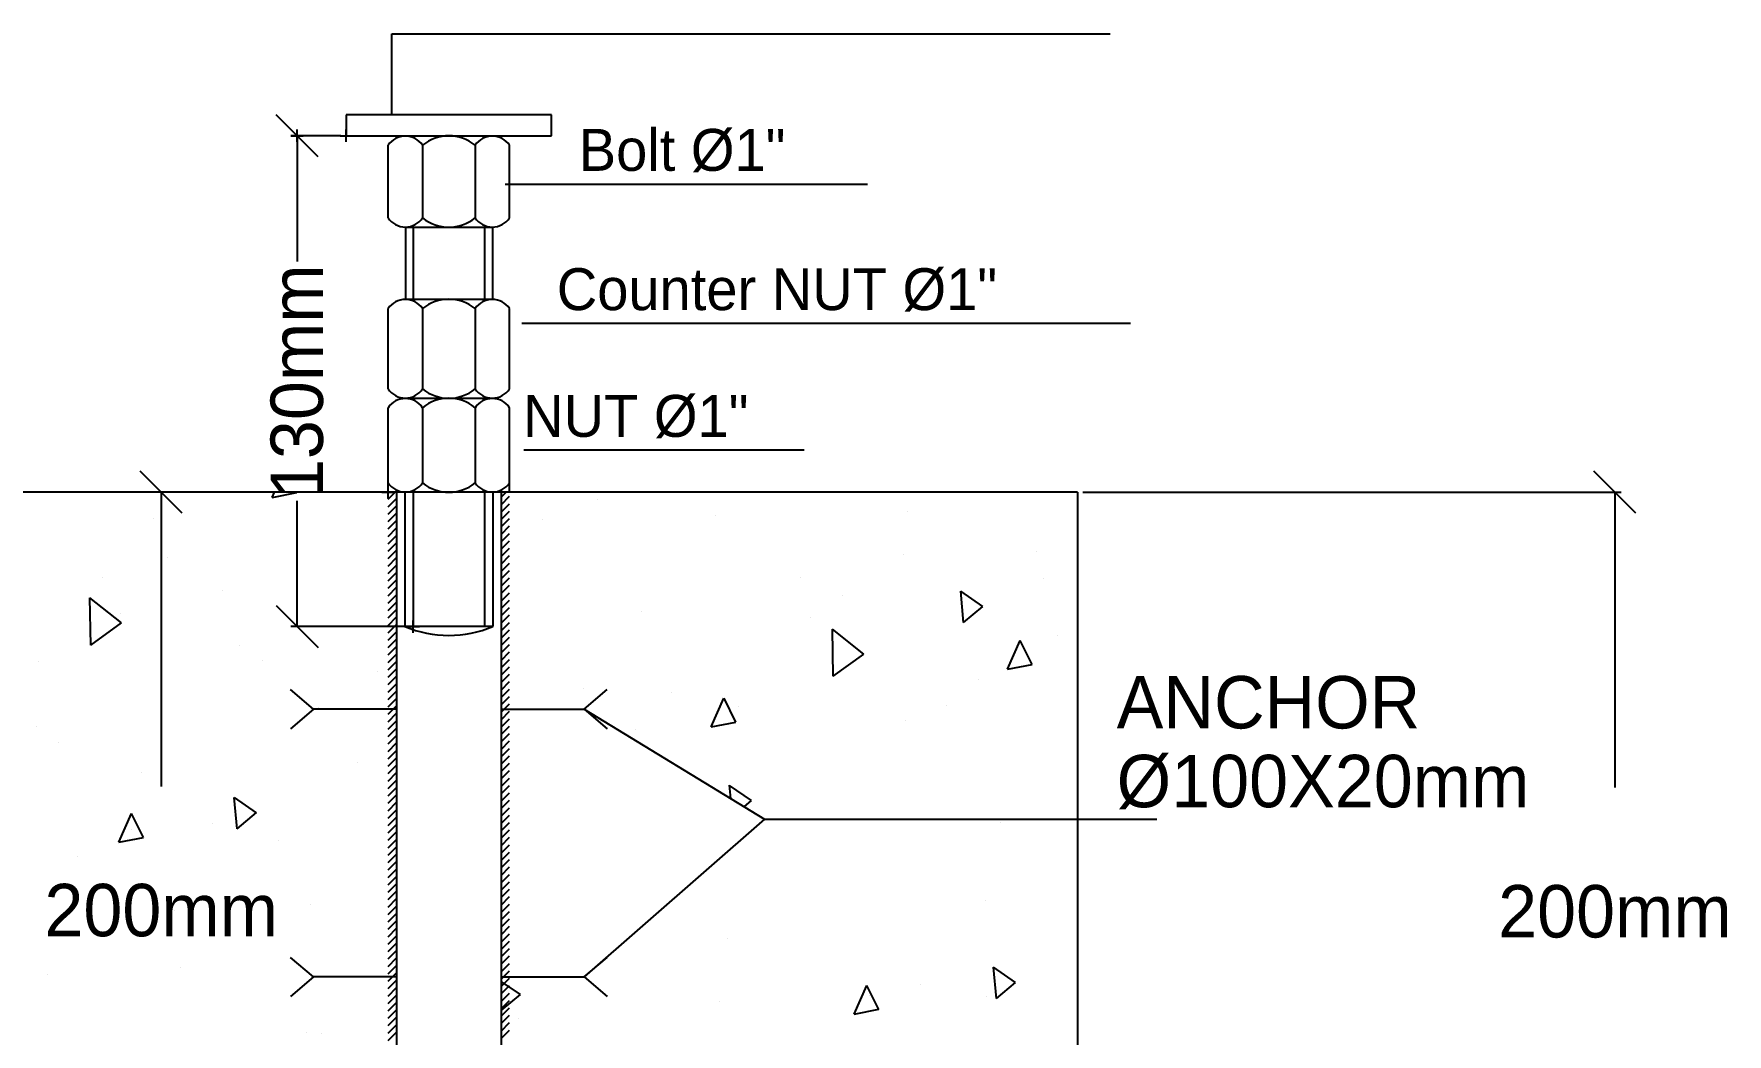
# Model space of a CAD drawing. Extents: x 152000 to 152174, y 158796 to 159332.
# Drawn here: x 152090.63 to 152098.86, y 158972.17 to 158977.03 of the extents above; entities that cross this region are included whole.
import ezdxf

# ---------------------------------------------------------------- set-up
doc = ezdxf.new("R2010")
doc.units = 0
doc.header["$LTSCALE"] = 3
doc.header["$MEASUREMENT"] = 0
doc.header["$PDMODE"] = 2
doc.header["$PDSIZE"] = 0.03
doc.layers.get('0').update_dxf_attribs({"linetype": 'CONTINUOUS'})
doc.layers.get('DEFPOINTS').update_dxf_attribs({"linetype": 'CONTINUOUS'})
for name, color, linetype in [('1', 7, 'CONTINUOUS'), ('MECNEK', 6, 'CONTINUOUS'), ('TEXT', 7, 'CONTINUOUS')]:
    doc.layers.add(name, color=color, linetype=linetype)

# ---------------------------------------------------------------- blocks, each defined once
blk = doc.blocks.new('_OBLIQUE')
at = {"color": 0, "linetype": 'ByBlock'}
blk.add_line((-0.5, -0.5), (0.5, 0.5), dxfattribs=at)

msp = doc.modelspace()

# ---------------------------------------------------------------- linework, layer by layer
at = {"color": 2}
for p, q in [((152092.36847, 158976.63407), (152092.36847, 158977.02881)), ((152092.36847, 158977.02881), (152095.86308, 158977.02881)), ((152092.91896, 158976.29854), (152094.68199, 158976.29854)), ((152093.00039, 158975.62197), (152095.96113, 158975.62197)), ((152093.00996, 158975.0057), (152094.37346, 158975.0057)), ((152093.30305, 158973.74541), (152094.18059, 158973.21056)), ((152094.18059, 158973.21056), (152093.30305, 158972.44298)), ((152094.18059, 158973.21056), (152096.08915, 158973.21056))]:
    msp.add_line(p, q, dxfattribs=at)
at = {"color": 8, "linetype": 'ByBlock'}
for p, q in [((152092.12019, 158976.53311), (152091.8765, 158976.53311)), ((152091.90709, 158976.53311), (152091.90709, 158975.92204)), ((152092.3241, 158974.79987), (152091.21542, 158974.79987)), ((152091.24601, 158974.79987), (152091.24601, 158973.36974)), ((152091.90709, 158974.14698), (152091.90709, 158974.75805)), ((152095.72942, 158974.79987), (152098.34876, 158974.79987)), ((152098.31817, 158974.79987), (152098.31817, 158973.36399)), ((152092.44645, 158974.14698), (152091.8765, 158974.14698))]:
    msp.add_line(p, q, dxfattribs=at)
at = {"layer": '1', "color": 5}
for p, q in [((152091.90591, 158974.7982), (152091.90508, 158974.79987)), ((152093.36754, 158974.76519), (152093.36754, 158974.76519)), ((152093.09902, 158974.66585), (152093.09902, 158974.66585)), ((152093.72626, 158973.82605), (152093.72626, 158973.82605)), ((152093.55503, 158973.64828), (152093.55503, 158973.64828)), ((152091.56328, 158972.66471), (152091.56328, 158972.66471)), ((152094.00108, 158972.6285), (152094.00108, 158972.6285)), ((152093.96119, 158972.32178), (152093.96119, 158972.32178))]:
    msp.add_line(p, q, dxfattribs=at)
at = {"layer": 'DEFPOINTS', "color": 0, "linetype": 'ByBlock'}
msp.add_point((152095.70393, 158974.79987), dxfattribs=at)
at = {"layer": 'MECNEK'}
for p, q in [((152093.14484, 158976.63507), (152092.14568, 158976.63507)), ((152092.14568, 158976.63507), (152092.14568, 158976.53311)), ((152093.14484, 158976.53311), (152093.14484, 158976.63507)), ((152092.14568, 158976.53311), (152093.14484, 158976.53311)), ((152092.34959, 158976.13428), (152092.34959, 158976.48748)), ((152092.85682, 158976.53197), (152092.4337, 158976.53197)), ((152092.51782, 158976.48748), (152092.51782, 158976.13428)), ((152092.7727, 158976.48748), (152092.7727, 158976.13428)), ((152092.94093, 158976.13428), (152092.94093, 158976.48748)), ((152092.4337, 158976.0875), (152092.4337, 158975.73761)), ((152092.85682, 158976.0875), (152092.4337, 158976.0875)), ((152092.47193, 158976.0875), (152092.47193, 158975.73761)), ((152092.81858, 158976.0875), (152092.81858, 158975.73761)), ((152092.85682, 158976.0875), (152092.85682, 158975.73761)), ((152092.85682, 158975.73761), (152092.4337, 158975.73761)), ((152092.34959, 158975.30246), (152092.34959, 158975.69312)), ((152092.51782, 158975.69312), (152092.51782, 158975.30246)), ((152092.7727, 158975.69312), (152092.7727, 158975.30246)), ((152092.94093, 158975.30246), (152092.94093, 158975.69312)), ((152092.85682, 158975.25567), (152092.4337, 158975.25567)), ((152092.34959, 158974.79987), (152092.34959, 158975.21118)), ((152092.51782, 158975.21118), (152092.51782, 158974.8455)), ((152092.7727, 158975.21118), (152092.7727, 158974.8455)), ((152092.94093, 158974.79987), (152092.94093, 158975.21118)), ((152095.70393, 158974.79987), (152089.58659, 158974.79987)), ((152092.34959, 158974.76565), (152092.3838, 158974.79987)), ((152092.34959, 158974.7296), (152092.39037, 158974.77038)), ((152092.34959, 158974.69356), (152092.39037, 158974.73434)), ((152092.39037, 158974.79987), (152092.39037, 158969.62758)), ((152092.43115, 158974.79987), (152092.43115, 158974.14698)), ((152092.47193, 158974.79987), (152092.47193, 158974.14698)), ((152092.81858, 158974.79987), (152092.81858, 158974.14698)), ((152092.85937, 158974.79987), (152092.85937, 158974.14698)), ((152092.90015, 158974.77551), (152092.92451, 158974.79987)), ((152092.90015, 158974.79987), (152092.90015, 158969.41466)), ((152092.90015, 158974.73946), (152092.94093, 158974.78024)), ((152092.90015, 158974.70341), (152092.94093, 158974.7442)), ((152095.70393, 158974.79987), (152095.70393, 158966.6434)), ((152092.34959, 158974.65751), (152092.39037, 158974.69829)), ((152092.34959, 158974.62146), (152092.39037, 158974.66224)), ((152092.90015, 158974.66737), (152092.94093, 158974.70815)), ((152092.90015, 158974.63132), (152092.94093, 158974.6721)), ((152092.34959, 158974.58541), (152092.39037, 158974.6262)), ((152092.34959, 158974.54937), (152092.39037, 158974.59015)), ((152092.90015, 158974.59527), (152092.94093, 158974.63606)), ((152092.90015, 158974.55923), (152092.94093, 158974.60001)), ((152092.90015, 158974.52318), (152092.94093, 158974.56396)), ((152092.34959, 158974.51332), (152092.39037, 158974.5541)), ((152092.34959, 158974.47727), (152092.39037, 158974.51806)), ((152092.34959, 158974.44123), (152092.39037, 158974.48201)), ((152092.90015, 158974.48713), (152092.94093, 158974.52792)), ((152092.90015, 158974.45109), (152092.94093, 158974.49187)), ((152092.91886, 158974.54782), (152092.91886, 158974.54782)), ((152092.34959, 158974.40518), (152092.39037, 158974.44596)), ((152092.34959, 158974.36913), (152092.39037, 158974.40992)), ((152092.90015, 158974.41504), (152092.94093, 158974.45582)), ((152092.90015, 158974.37899), (152092.94093, 158974.41978)), ((152092.34959, 158974.33309), (152092.39037, 158974.37387)), ((152092.34959, 158974.29704), (152092.39037, 158974.33782)), ((152092.90015, 158974.34295), (152092.94093, 158974.38373)), ((152092.90015, 158974.3069), (152092.94093, 158974.34768)), ((152092.90015, 158974.27085), (152092.94093, 158974.31164)), ((152092.34959, 158974.26099), (152092.39037, 158974.30178)), ((152092.34959, 158974.22495), (152092.39037, 158974.26573)), ((152092.34959, 158974.1889), (152092.39037, 158974.22968)), ((152092.90015, 158974.23481), (152092.94093, 158974.27559)), ((152092.90015, 158974.19876), (152092.94093, 158974.23954)), ((152092.34959, 158974.15285), (152092.39037, 158974.19364)), ((152092.34959, 158974.11681), (152092.39037, 158974.15759)), ((152092.85937, 158974.14698), (152092.43115, 158974.14698)), ((152092.90015, 158974.16271), (152092.94093, 158974.20349)), ((152092.90015, 158974.12667), (152092.94093, 158974.16745)), ((152092.34959, 158974.08076), (152092.39037, 158974.12154)), ((152092.34959, 158974.04471), (152092.39037, 158974.0855)), ((152092.90015, 158974.09062), (152092.94093, 158974.1314)), ((152092.90015, 158974.05457), (152092.94093, 158974.09535)), ((152092.34959, 158974.00867), (152092.39037, 158974.04945)), ((152092.34959, 158973.97262), (152092.39037, 158974.0134)), ((152092.90015, 158974.01853), (152092.94093, 158974.05931)), ((152092.90015, 158973.98248), (152092.94093, 158974.02326)), ((152092.90015, 158973.94643), (152092.94093, 158973.98721)), ((152092.29679, 158973.92867), (152092.29679, 158973.92867)), ((152092.34959, 158973.93657), (152092.39037, 158973.97735)), ((152092.34959, 158973.90053), (152092.39037, 158973.94131)), ((152092.34959, 158973.86448), (152092.39037, 158973.90526)), ((152092.90015, 158973.91038), (152092.94093, 158973.95117)), ((152092.90015, 158973.87434), (152092.94093, 158973.91512)), ((152091.98747, 158973.74541), (152091.87492, 158973.8407)), ((152092.34959, 158973.82843), (152092.39037, 158973.86921)), ((152092.34959, 158973.79239), (152092.39037, 158973.83317)), ((152092.90015, 158973.83829), (152092.94093, 158973.87907)), ((152092.90015, 158973.80224), (152092.94093, 158973.84303)), ((152093.30252, 158973.84479), (152093.30252, 158973.84479)), ((152093.30305, 158973.74541), (152093.4156, 158973.8407)), ((152091.98747, 158973.74541), (152091.87492, 158973.65012)), ((152092.39037, 158973.74541), (152091.98747, 158973.74541)), ((152092.00892, 158973.75106), (152092.00892, 158973.75106)), ((152092.34959, 158973.75634), (152092.39037, 158973.79712)), ((152092.34959, 158973.72029), (152092.39037, 158973.76107)), ((152092.90015, 158973.7662), (152092.94093, 158973.80698)), ((152092.90015, 158973.73015), (152092.94093, 158973.77093)), ((152092.90015, 158973.74541), (152093.30305, 158973.74541)), ((152092.90015, 158973.6941), (152092.94093, 158973.73489)), ((152093.30305, 158973.74541), (152093.4156, 158973.65012)), ((152092.34959, 158973.68424), (152092.39037, 158973.72503)), ((152092.34959, 158973.6482), (152092.39037, 158973.68898)), ((152092.34959, 158973.61215), (152092.39037, 158973.65293)), ((152092.90015, 158973.65806), (152092.94093, 158973.69884)), ((152092.90015, 158973.62201), (152092.94093, 158973.66279)), ((152092.34959, 158973.5761), (152092.39037, 158973.61689)), ((152092.34959, 158973.54006), (152092.39037, 158973.58084)), ((152092.90015, 158973.58596), (152092.94093, 158973.62675)), ((152092.90015, 158973.54992), (152092.94093, 158973.5907)), ((152092.19927, 158973.48532), (152092.19927, 158973.48532)), ((152092.34959, 158973.50401), (152092.39037, 158973.54479)), ((152092.34959, 158973.46796), (152092.39037, 158973.50875)), ((152092.90015, 158973.51387), (152092.94093, 158973.55465)), ((152092.90015, 158973.47782), (152092.94093, 158973.51861)), ((152092.34959, 158973.43192), (152092.39037, 158973.4727)), ((152092.34959, 158973.39587), (152092.39037, 158973.43665)), ((152092.90015, 158973.44178), (152092.94093, 158973.48256)), ((152092.90015, 158973.40573), (152092.94093, 158973.44651)), ((152092.90015, 158973.36968), (152092.94093, 158973.41046)), ((152092.34959, 158973.35982), (152092.39037, 158973.40061)), ((152092.34959, 158973.32378), (152092.39037, 158973.36456)), ((152092.34959, 158973.28773), (152092.39037, 158973.32851)), ((152092.90015, 158973.33364), (152092.94093, 158973.37442)), ((152092.90015, 158973.29759), (152092.94093, 158973.33837)), ((152092.34959, 158973.25168), (152092.39037, 158973.29247)), ((152092.34959, 158973.21564), (152092.39037, 158973.25642)), ((152092.90015, 158973.26154), (152092.94093, 158973.30232)), ((152092.90015, 158973.2255), (152092.94093, 158973.26628)), ((152092.34959, 158973.17959), (152092.39037, 158973.22037)), ((152092.34959, 158973.14354), (152092.39037, 158973.18432)), ((152092.90015, 158973.18945), (152092.94093, 158973.23023)), ((152092.90015, 158973.1534), (152092.94093, 158973.19418)), ((152092.90015, 158973.11735), (152092.94093, 158973.15814)), ((152091.8147, 158973.10884), (152091.8147, 158973.10884)), ((152092.34959, 158973.1075), (152092.39037, 158973.14828)), ((152092.34959, 158973.07145), (152092.39037, 158973.11223)), ((152092.34959, 158973.0354), (152092.39037, 158973.07618)), ((152092.90015, 158973.08131), (152092.94093, 158973.12209)), ((152092.90015, 158973.04526), (152092.94093, 158973.08604)), ((152092.34959, 158972.99936), (152092.39037, 158973.04014)), ((152092.34959, 158972.96331), (152092.39037, 158973.00409)), ((152092.90015, 158973.00921), (152092.94093, 158973.05)), ((152092.90015, 158972.97317), (152092.94093, 158973.01395)), ((152092.34959, 158972.92726), (152092.39037, 158972.96804)), ((152092.34959, 158972.89121), (152092.39037, 158972.932)), ((152092.90015, 158972.93712), (152092.94093, 158972.9779)), ((152092.90015, 158972.90107), (152092.94093, 158972.94186)), ((152092.34959, 158972.85517), (152092.39037, 158972.89595)), ((152092.34959, 158972.81912), (152092.39037, 158972.8599)), ((152092.90015, 158972.86503), (152092.94093, 158972.90581)), ((152092.90015, 158972.82898), (152092.94093, 158972.86976)), ((152092.90015, 158972.79293), (152092.94093, 158972.83372)), ((152091.97446, 158972.79475), (152091.97446, 158972.79475)), ((152092.34959, 158972.78307), (152092.39037, 158972.82386)), ((152092.34959, 158972.74703), (152092.39037, 158972.78781)), ((152092.34959, 158972.71098), (152092.39037, 158972.75176)), ((152092.90015, 158972.75689), (152092.94093, 158972.79767)), ((152092.90015, 158972.72084), (152092.94093, 158972.76162)), ((152092.34959, 158972.67493), (152092.39037, 158972.71572)), ((152092.34959, 158972.63889), (152092.39037, 158972.67967)), ((152092.90015, 158972.68479), (152092.94093, 158972.72558)), ((152092.90015, 158972.64875), (152092.94093, 158972.68953)), ((152092.34959, 158972.60284), (152092.39037, 158972.64362)), ((152092.34959, 158972.56679), (152092.39037, 158972.60758)), ((152092.90015, 158972.6127), (152092.94093, 158972.65348)), ((152092.90015, 158972.57665), (152092.94093, 158972.61744)), ((152092.90015, 158972.54061), (152092.94093, 158972.58139)), ((152091.98747, 158972.44298), (152091.87492, 158972.53827)), ((152092.34959, 158972.53075), (152092.39037, 158972.57153)), ((152092.34959, 158972.4947), (152092.39037, 158972.53548)), ((152092.34959, 158972.45865), (152092.39037, 158972.49944)), ((152092.90015, 158972.50456), (152092.94093, 158972.54534)), ((152092.90015, 158972.46851), (152092.94093, 158972.50929)), ((152093.30305, 158972.44298), (152093.4156, 158972.53827)), ((152091.98747, 158972.44298), (152091.87492, 158972.3477)), ((152092.39037, 158972.44298), (152091.98747, 158972.44298)), ((152092.34959, 158972.42261), (152092.39037, 158972.46339)), ((152092.34959, 158972.38656), (152092.39037, 158972.42734)), ((152092.90015, 158972.43247), (152092.94093, 158972.47325)), ((152092.90015, 158972.44298), (152093.30305, 158972.44298)), ((152092.90015, 158972.39642), (152092.94093, 158972.4372)), ((152092.99341, 158972.35739), (152092.90015, 158972.4216)), ((152093.30305, 158972.44298), (152093.4156, 158972.3477)), ((152092.34959, 158972.35051), (152092.39037, 158972.3913)), ((152092.34959, 158972.31447), (152092.39037, 158972.35525)), ((152092.90015, 158972.36037), (152092.94093, 158972.40115)), ((152092.90015, 158972.32433), (152092.94093, 158972.36511)), ((152092.90015, 158972.2795), (152092.99327, 158972.35764)), ((152092.34959, 158972.27842), (152092.39037, 158972.3192)), ((152092.34959, 158972.24237), (152092.39037, 158972.28315)), ((152092.90015, 158972.28828), (152092.94093, 158972.32906)), ((152092.90015, 158972.25223), (152092.94093, 158972.29301)), ((152092.90015, 158972.21618), (152092.94093, 158972.25697)), ((152091.95058, 158972.17391), (152091.95058, 158972.17391)), ((152092.02574, 158972.16719), (152092.02574, 158972.16719)), ((152092.34959, 158972.20633), (152092.39037, 158972.24711)), ((152092.34959, 158972.17028), (152092.39037, 158972.21106)), ((152092.34959, 158972.13423), (152092.39037, 158972.17501)), ((152092.90015, 158972.18014), (152092.94093, 158972.22092)), ((152092.90015, 158972.14409), (152092.94093, 158972.18487)), ((152092.98418, 158972.24333), (152092.98418, 158972.24333))]:
    msp.add_line(p, q, dxfattribs=at)
for centre, radius, start, end in [((152092.64526, 158976.33234), 0.20077, 50.59682, 129.40318), ((152092.4337, 158976.43021), 0.10176, 34.249416, 145.750584), ((152092.85682, 158976.43021), 0.10176, 34.249416, 145.750584), ((152092.4337, 158976.19155), 0.10176, 214.249416, 325.750584), ((152092.64526, 158976.28942), 0.20077, 230.59682, 309.40318), ((152092.85682, 158976.19155), 0.10176, 214.249416, 325.750584), ((152092.4337, 158975.63585), 0.10176, 34.249416, 145.750584), ((152092.64526, 158975.53798), 0.20077, 50.59682, 129.40318), ((152092.85682, 158975.63585), 0.10176, 34.249416, 145.750584), ((152092.4337, 158975.35973), 0.10176, 214.249416, 325.750584), ((152092.64526, 158975.45759), 0.20077, 230.59682, 309.40318), ((152092.85682, 158975.35973), 0.10176, 214.249416, 325.750584), ((152092.4337, 158975.15391), 0.10176, 34.249416, 145.750584), ((152092.64526, 158975.05605), 0.20077, 50.59682, 129.40318), ((152092.85682, 158975.15391), 0.10176, 34.249416, 145.750584), ((152092.4337, 158974.90277), 0.10176, 214.249416, 325.750584), ((152092.64526, 158975.00064), 0.20077, 230.59682, 309.40318), ((152092.85682, 158974.90277), 0.10176, 214.249416, 325.750584), ((152092.64526, 158974.66077), 0.55661, 247.377382, 292.622618)]:
    msp.add_arc(centre, radius, start, end, dxfattribs=at)
for p in [(152091.90709, 158976.53311), (152092.14568, 158976.53311), (152092.34959, 158974.79987), (152092.47193, 158974.14698)]:
    msp.add_point(p, dxfattribs=at)
at = {"layer": 'TEXT', "color": 0}
for p, q in [((152091.78567, 158974.7751), (152091.79669, 158974.79987)), ((152091.78567, 158974.7751), (152091.90577, 158974.79845)), ((152091.20814, 158974.67091), (152091.20814, 158974.67091)), ((152093.9413, 158974.68662), (152093.9413, 158974.68662)), ((152094.87598, 158974.70876), (152094.87598, 158974.70876)), ((152091.27436, 158974.48036), (152091.27436, 158974.48036)), ((152094.85495, 158974.4958), (152094.85495, 158974.4958)), ((152095.50221, 158974.51218), (152095.50221, 158974.51218)), ((152090.96175, 158974.38687), (152090.96175, 158974.38687)), ((152091.54621, 158974.3216), (152091.54621, 158974.3216)), ((152094.35725, 158974.38546), (152094.35725, 158974.38546)), ((152095.1489, 158974.16643), (152095.13557, 158974.31878)), ((152095.24277, 158974.24482), (152095.13572, 158974.31853)), ((152095.53955, 158974.37873), (152095.53955, 158974.37873)), ((152090.90379, 158974.05698), (152090.89904, 158974.28634)), ((152091.05201, 158974.16512), (152090.89914, 158974.28613)), ((152094.56254, 158974.30028), (152094.56254, 158974.30028)), ((152095.1489, 158974.16643), (152095.24263, 158974.24507)), ((152090.90379, 158974.05698), (152091.05191, 158974.16533)), ((152091.04852, 158974.21126), (152091.04852, 158974.21126)), ((152093.58243, 158974.21779), (152093.58243, 158974.21779)), ((152094.40376, 158974.1891), (152094.40376, 158974.1891)), ((152094.51564, 158973.9051), (152094.5109, 158974.13445)), ((152094.66386, 158974.01324), (152094.511, 158974.13424)), ((152095.36279, 158973.93898), (152095.42499, 158974.07869)), ((152095.48303, 158973.96207), (152095.42513, 158974.07844)), ((152095.60553, 158974.10286), (152095.60553, 158974.10286)), ((152091.62532, 158974.05684), (152091.62532, 158974.05684)), ((152091.73682, 158973.98284), (152091.73682, 158973.98284)), ((152094.51564, 158973.9051), (152094.66377, 158974.01345)), ((152090.64831, 158973.97839), (152090.64831, 158973.97839)), ((152095.36279, 158973.93898), (152095.48289, 158973.96232)), ((152095.22358, 158973.89142), (152095.22358, 158973.89142)), ((152093.9216, 158973.65884), (152093.9838, 158973.79855)), ((152094.04184, 158973.68193), (152093.98394, 158973.7983)), ((152094.05272, 158973.75861), (152094.05272, 158973.75861)), ((152095.06536, 158973.76076), (152095.06536, 158973.76076)), ((152090.63837, 158973.65976), (152090.63837, 158973.65976)), ((152093.9216, 158973.65884), (152094.0417, 158973.68218)), ((152094.86622, 158973.69158), (152094.86622, 158973.69158)), ((152090.74399, 158973.58442), (152090.74399, 158973.58442)), ((152091.15113, 158973.43886), (152091.15113, 158973.43886)), ((152094.01654, 158973.31055), (152094.0109, 158973.37507)), ((152094.11809, 158973.30111), (152094.01104, 158973.37481)), ((152091.03922, 158973.09856), (152091.10143, 158973.23827)), ((152091.15946, 158973.12166), (152091.10157, 158973.23802)), ((152091.61492, 158973.1635), (152091.60159, 158973.31585)), ((152091.70878, 158973.24189), (152091.60173, 158973.3156)), ((152091.61492, 158973.1635), (152091.70864, 158973.24214)), ((152094.08162, 158973.27088), (152094.11795, 158973.30136)), ((152091.10082, 158973.16223), (152091.10082, 158973.16223)), ((152091.49457, 158973.19148), (152091.49457, 158973.19148)), ((152095.32867, 158973.19405), (152095.32867, 158973.19405)), ((152091.03922, 158973.09856), (152091.15932, 158973.1219)), ((152090.83769, 158973.03038), (152090.83769, 158973.03038)), ((152091.31238, 158972.76585), (152091.31238, 158972.76585)), ((152095.25474, 158972.81275), (152095.25474, 158972.81275)), ((152090.69234, 158972.4543), (152090.69234, 158972.4543)), ((152091.34051, 158972.49086), (152091.34051, 158972.49086)), ((152095.30885, 158972.33821), (152095.29552, 158972.49056)), ((152095.40272, 158972.4166), (152095.29566, 158972.49031)), ((152095.30885, 158972.33821), (152095.40257, 158972.41685)), ((152094.61634, 158972.26243), (152094.67855, 158972.40215)), ((152094.73658, 158972.28553), (152094.67869, 158972.40189)), ((152094.68989, 158972.35222), (152094.68989, 158972.35222)), ((152094.9413, 158972.40428), (152094.9413, 158972.40428)), ((152095.25931, 158972.34811), (152095.25931, 158972.34811)), ((152094.61634, 158972.26243), (152094.73644, 158972.28578))]:
    msp.add_line(p, q, dxfattribs=at)

# ---------------------------------------------------------------- block references
at = {"color": 8, "linetype": 'ByBlock', "xscale": 0.2039115456880269, "yscale": 0.2039115456880269, "zscale": 0.2039115456880269}
for p, rotation in [((152091.90709, 158976.53311), 90), ((152091.24601, 158974.79987), 90), ((152098.31817, 158974.79987), 90), ((152091.90709, 158974.14698), 270)]:
    msp.add_blockref('_OBLIQUE', p, dxfattribs=dict(at, rotation=rotation))

# ---------------------------------------------------------------- texts
at = {"layer": '1'}
for s, height, p in [('Bolt %%c1"', 0.203912, (152093.27704, 158976.36279)), ('Counter NUT %%c1"', 0.2039115, (152093.17032, 158975.68551)), (' NUT %%c1"', 0.203912, (152092.93087, 158975.06924))]:
    msp.add_text(s, height=height, dxfattribs=at).set_placement(p)
at = {"layer": 'TEXT', "color": 0}
for s, height, p in [('ANCHOR', 0.254889, (152095.8941, 158973.65151)), ('%%c100X20mm', 0.2548892, (152095.8941, 158973.26833))]:
    msp.add_text(s, height=height, dxfattribs=at).set_placement(p)
at = {"layer": 'TEXT', "color": 0, "insert": (152091.90709, 158975.34005), "char_height": 0.254889, "attachment_point": 5, "rotation": 90}
msp.add_mtext('\\A1;130mm', dxfattribs=at)
at = {"layer": 'TEXT', "color": 0, "char_height": 0.254889, "attachment_point": 5}
for insert in [(152091.24601, 158972.7665), (152098.31817, 158972.76075)]:
    msp.add_mtext('\\A1;200mm', dxfattribs=dict(at, insert=insert))

doc.saveas('drawing.dxf')
